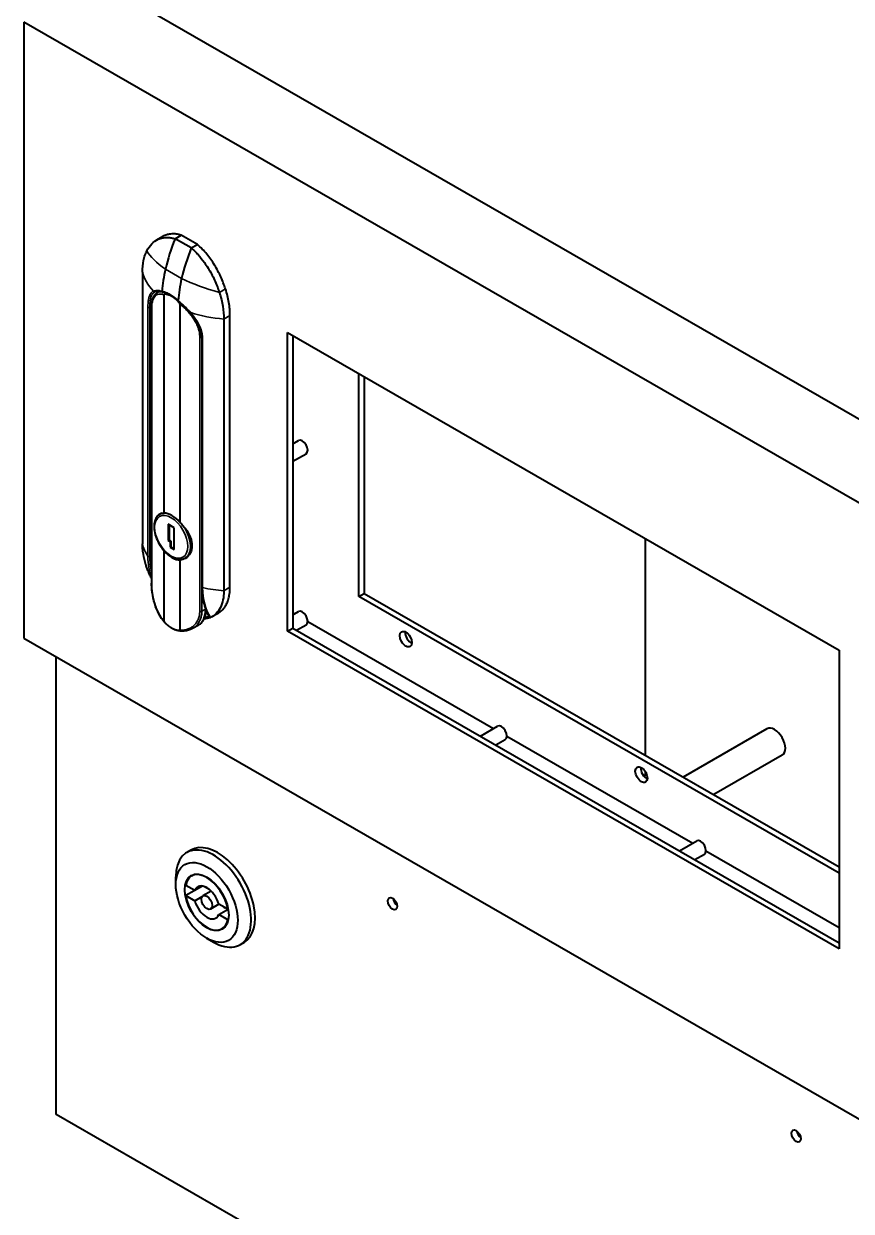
# Model space of a CAD drawing. Header units: millimetres. Extents: x 0 to 2523, y 0 to 1782.
# Drawn here: x 2283.3 to 2348.5, y 1479.6 to 1573.2 of the extents above; entities that cross this region are included whole.
import ezdxf

# ---------------------------------------------------------------- set-up
doc = ezdxf.new("R2010")
doc.units = ezdxf.units.MM
doc.header["$LTSCALE"] = 3
doc.layers.add('가시적인 것(ISO)', color=3, linetype='Continuous', lineweight=40)
doc.layers.add('가시적인 좁은 것(ISO)', color=3, linetype='Continuous', lineweight=35)

msp = doc.modelspace()

# ---------------------------------------------------------------- linework, layer by layer
at = {"layer": '가시적인 것(ISO)'}
for p, q in [((2363.655, 1533.6096), (2288.9845, 1576.6095)), ((2357.9274, 1530.3114), (2283.2569, 1573.3112)), ((2283.2569, 1573.3112), (2283.2569, 1524.7489)), ((2294.2075, 1556.3987), (2293.7262, 1556.1215)), ((2295.1853, 1556.2368), (2295.6667, 1556.514)), ((2296.4581, 1555.5039), (2295.1853, 1556.2368)), ((2296.9395, 1555.7811), (2295.6667, 1556.514)), ((2296.4581, 1555.5039), (2296.9395, 1555.7811)), ((2292.6106, 1553.6025), (2292.6106, 1532.1777)), ((2293.7575, 1552.1533), (2293.7575, 1552.1533)), ((2293.9648, 1552.0799), (2293.7788, 1551.9728)), ((2294.2901, 1551.8228), (2294.2901, 1534.6058)), ((2293.3289, 1550.7356), (2293.3289, 1529.0665)), ((2295.5726, 1551.0842), (2295.5726, 1533.8672)), ((2296.3849, 1550.275), (2296.3849, 1550.275)), ((2299.0328, 1549.9041), (2299.0328, 1528.4793)), ((2299.5142, 1528.7565), (2299.5142, 1550.1813)), ((2297.1103, 1548.7797), (2297.1102, 1548.7796)), ((2304.0459, 1525.2858), (2304.0459, 1548.8312)), ((2304.0459, 1548.8312), (2347.5329, 1523.7887)), ((2304.4701, 1548.5869), (2304.4701, 1525.5302)), ((2297.301, 1548.3953), (2297.301, 1528.775)), ((2309.6674, 1528.0302), (2309.6674, 1545.594)), ((2310.0916, 1545.3497), (2310.0916, 1528.2745)), ((2304.4701, 1540.0719), (2304.9132, 1540.327)), ((2304.4701, 1538.6872), (2305.512, 1539.2871)), ((2294.1344, 1534.5995), (2293.9906, 1534.5167)), ((2294.6468, 1533.7196), (2294.6468, 1532.4443)), ((2295.1135, 1533.4509), (2294.6468, 1533.7196)), ((2294.7104, 1533.683), (2294.7104, 1532.4809)), ((2295.1135, 1531.734), (2295.1135, 1533.4509)), ((2332.2594, 1515.5089), (2332.2594, 1532.5841)), ((2294.2901, 1531.6454), (2294.29, 1526.1153)), ((2294.6468, 1532.4443), (2294.7104, 1532.4809)), ((2294.6468, 1532.4443), (2294.7953, 1532.3587)), ((2294.7104, 1532.4809), (2294.8589, 1532.3954)), ((2294.7953, 1532.3587), (2294.8589, 1532.3954)), ((2294.7953, 1532.3587), (2294.7953, 1531.9173)), ((2294.7953, 1531.9173), (2294.8589, 1531.9539)), ((2294.7953, 1531.9173), (2295.1135, 1531.734)), ((2294.8589, 1532.3954), (2294.8589, 1531.9539)), ((2294.8589, 1531.9539), (2295.1135, 1531.8073)), ((2295.5726, 1530.9068), (2295.5726, 1525.3767)), ((2296.1908, 1531.1794), (2295.9818, 1531.0591)), ((2309.6674, 1528.0302), (2310.0916, 1528.2745)), ((2347.5329, 1506.2248), (2309.6674, 1528.0302)), ((2310.0916, 1528.2745), (2347.5329, 1506.7135)), ((2298.5704, 1526.7004), (2298.0891, 1526.4232)), ((2304.4701, 1526.5824), (2304.9132, 1526.8375)), ((2304.4701, 1526.7309), (2304.5991, 1526.6566)), ((2305.6367, 1526.0591), (2320.2969, 1517.6169)), ((2296.9944, 1525.751), (2296.5485, 1525.4942)), ((2304.0459, 1525.2858), (2304.4701, 1525.5302)), ((2347.5329, 1500.2433), (2304.0459, 1525.2858)), ((2304.4701, 1525.5302), (2347.5329, 1500.7319)), ((2304.7589, 1525.3639), (2305.512, 1525.7976)), ((2283.2569, 1524.7489), (2357.9274, 1481.7491)), ((2285.8025, 1487.2017), (2285.8025, 1523.283)), ((2347.5329, 1523.7887), (2347.5329, 1500.2433)), ((2319.2543, 1517.0165), (2320.611, 1517.7978)), ((2341.8429, 1517.5943), (2335.2405, 1513.7922)), ((2320.4566, 1516.3242), (2321.2098, 1516.7579)), ((2321.3345, 1517.0194), (2335.9946, 1508.5772)), ((2343.0406, 1515.5145), (2337.6452, 1512.4074)), ((2332.1274, 1513.8803), (2332.2594, 1513.9564)), ((2332.2594, 1513.9564), (2332.2594, 1514.2052)), ((2332.3974, 1513.8769), (2332.2594, 1513.9564)), ((2334.9521, 1507.9768), (2336.3087, 1508.758)), ((2296.4345, 1508.0383), (2296.1163, 1507.855)), ((2336.1544, 1507.2844), (2336.9076, 1507.7181)), ((2337.0322, 1507.9797), (2347.5329, 1501.9327)), ((2295.2424, 1505.3148), (2295.2424, 1505.9256)), ((2296.7182, 1506.1245), (2296.4842, 1505.9898)), ((2296.0236, 1505.2819), (2296.741, 1504.8688)), ((2297.3355, 1505.2035), (2296.0236, 1504.448)), ((2296.741, 1504.8688), (2297.3249, 1505.205)), ((2298.03, 1504.8028), (2297.3825, 1504.4299)), ((2297.5039, 1505.1592), (2297.8599, 1504.9542)), ((2296.0236, 1504.448), (2296.741, 1504.0349)), ((2296.741, 1504.0349), (2297.3125, 1504.3639)), ((2298.6451, 1503.7723), (2297.9813, 1503.39)), ((2299.3402, 1503.372), (2298.6228, 1503.7851)), ((2298.6228, 1502.9512), (2299.3681, 1503.3804)), ((2299.3402, 1502.5381), (2298.6228, 1502.9512)), ((2299.3669, 1503.3873), (2299.3402, 1503.372)), ((2299.1135, 1501.9649), (2298.8796, 1501.8302)), ((2299.3809, 1502.5615), (2299.3402, 1502.5381)), ((2297.6725, 1501.0949), (2298.2008, 1500.7883)), ((2300.6264, 1500.759), (2300.3082, 1500.5757)), ((2370.6553, 1438.3383), (2285.8025, 1487.2017))]:
    msp.add_line(p, q, dxfattribs=at)
for centre, major_axis, ratio, start_param, end_param in [((2301.7682, 1555.4473), (-5.4222, -9.4158), 0.5780931, 4.9541074, 5.1961528), ((2303.041, 1554.7144), (-5.4222, -9.4158), 0.5780931, 4.9541074, 5.1961528), ((2300.4714, 1555.1639), (-4.4643, -7.7525), 0.5780931, 5.1961528, 5.4201522), ((2301.7442, 1554.4309), (-4.4643, -7.7525), 0.5780931, 5.1961528, 5.4201521), ((2297.3066, 1550.8021), (-1.3848, 2.4048), 0.5780931, 2.2649541, 2.2649905), ((2305.2126, 1539.8071), (-0.2994, 0.52), 0.5780931, 3.1415927, 6.2831853), ((2294.9313, 1532.7563), (-1.0105, 1.7548), 0.5780931, 5.0353615, 5.9640802), ((2294.9313, 1532.7563), (1.0105, -1.7548), 0.5780931, 5.0353615, 5.9640802), ((2297.391, 1528.7753), (-0.09, -0.0004), 0.5787986, 6.2806336, 6.2831853), ((2305.2126, 1526.3176), (-0.2994, 0.52), 0.5780931, 3.1415927, 6.2831853), ((2313.8039, 1524.9104), (0.3368, -0.5849), 0.5780931, 3.8197093, 5.6050687), ((2320.9104, 1517.2778), (-0.2994, 0.52), 0.5780931, 3.1415927, 6.2831853), ((2342.4418, 1516.5544), (-0.5988, 1.0399), 0.5780931, 3.1415927, 6.2831853), ((2332.3655, 1514.2215), (0.3368, -0.5849), 0.5780931, 3.8197093, 5.6050687), ((2298.5304, 1504.3986), (2.0959, -3.6397), 0.5780931, 0, 3.1415927), ((2336.6081, 1508.2381), (-0.2994, 0.52), 0.5780931, 3.1415927, 6.2831853), ((2298.2122, 1504.2154), (2.0959, -3.6397), 0.5780931, 5.4958534, 10.2121098), ((2297.6819, 1503.91), (-1.1977, 2.0798), 0.5780931, 4.1430572, 6.8563845), ((2297.6819, 1503.91), (-0.7111, 1.2349), 0.5780931, 4.2949368, 6.7045049), ((2297.6819, 1503.91), (1.1977, -2.0798), 0.5780931, 4.1430572, 6.8563845), ((2297.6819, 1503.91), (0.7111, -1.2349), 0.5780931, 4.2949368, 6.7045049), ((2299.0396, 1504.6918), (0.7111, -1.2349), 0.5780931, 5.3221343, 5.6773074), ((2312.7433, 1504.0606), (0.262, -0.455), 0.5780931, 4.0799089, 5.3448691), ((2344.5631, 1485.7367), (0.262, -0.455), 0.5780931, 4.0799089, 5.3448691)]:
    msp.add_ellipse(centre, major_axis=major_axis, ratio=ratio, start_param=start_param, end_param=end_param, dxfattribs=at)
for centre, major_axis in [((2313.3797, 1524.6661), (0.3368, -0.5849)), ((2331.9412, 1513.9772), (0.3368, -0.5849)), ((2297.6819, 1503.91), (-1.7217, 2.9897)), ((2297.6819, 1503.91), (-1.2201, 2.1188)), ((2297.6819, 1503.91), (-0.2994, 0.52)), ((2312.319, 1503.8162), (0.262, -0.455)), ((2344.1388, 1485.4924), (0.262, -0.455))]:
    msp.add_ellipse(centre, major_axis=major_axis, ratio=0.5780931, dxfattribs=at)
for points, knots in [([(2292.9657, 1555.2866), (2293.0725, 1555.491), (2293.1998, 1555.6727), (2293.4966, 1555.9778), (2293.6656, 1556.1007), (2293.9488, 1556.2314), (2294.0481, 1556.266), (2294.3074, 1556.328), (2294.4726, 1556.3432), (2294.7326, 1556.3302), (2294.821, 1556.32), (2295.0011, 1556.2875), (2295.0927, 1556.2652), (2295.1853, 1556.2368)], [-1.4373876, -1.4373876, -1.4373876, -1.4373876, -1.077998, -1.077998, -0.718291, -0.718291, -0.538642, -0.538642, -0.2691978, -0.2691978, -0.1345178, -0.1345178, -0.000001, -0.000001, -0.000001, -0.000001]), ([(2295.6667, 1556.514), (2295.5338, 1556.5547), (2295.2773, 1556.61), (2294.9191, 1556.6214), (2294.595, 1556.5691), (2294.3638, 1556.4831), (2294.2402, 1556.4175), (2294.2075, 1556.3987)], [0, 0, 0, 0, 0.13452685, 0.26387613, 0.38935226, 0.51260479, 0.55802711, 0.55802711, 0.55802711, 0.55802711]), ([(2292.6106, 1553.6025), (2292.6106, 1553.9269), (2292.6401, 1554.2347), (2292.7289, 1554.6597), (2292.7659, 1554.7952), (2292.8547, 1555.052), (2292.9065, 1555.1734), (2292.9657, 1555.2866)], [-0.79418282, -0.79418282, -0.79418282, -0.79418282, -0.39706048, -0.39706048, -0.1985164, -0.1985164, -0.000001, -0.000001, -0.000001, -0.000001]), ([(2296.4581, 1555.5039), (2296.5507, 1555.4255), (2296.6423, 1555.3424), (2296.8224, 1555.1675), (2296.9108, 1555.0759), (2297.1708, 1554.7893), (2297.336, 1554.5839), (2297.5953, 1554.2233), (2297.6946, 1554.0744), (2297.9778, 1553.6175), (2298.1468, 1553.2999), (2298.4436, 1552.653), (2298.5709, 1552.3247), (2298.6777, 1551.9972)], [-1.4345196, -1.4345196, -1.4345196, -1.4345196, -1.3002693, -1.3002693, -1.1658564, -1.1658564, -0.8969451, -0.8969451, -0.7176518, -0.7176518, -0.3586651, -0.3586651, -0.000001, -0.000001, -0.000001, -0.000001]), ([(2299.1591, 1552.2744), (2299.107, 1552.4342), (2298.9929, 1552.7543), (2298.7921, 1553.2317), (2298.5614, 1553.7019), (2298.3007, 1554.1607), (2298.0095, 1554.6041), (2297.686, 1555.0286), (2297.3284, 1555.429), (2297.0722, 1555.6688), (2296.9395, 1555.7811)], [0, 0, 0, 0, 0.122059, 0.2440296, 0.3661056, 0.4882651, 0.6113307, 0.7364757, 0.865538, 1, 1, 1, 1]), ([(2299.5142, 1550.1813), (2299.5142, 1550.3458), (2299.4991, 1550.6822), (2299.4315, 1551.2048), (2299.3203, 1551.737), (2299.2174, 1552.0958), (2299.1591, 1552.2744)], [0, 0, 0, 0, 0.2533919, 0.5045957, 0.753541, 1, 1, 1, 1]), ([(2293.3289, 1550.7356), (2293.3289, 1550.9695), (2293.3488, 1551.1818), (2293.4333, 1551.5449), (2293.5, 1551.7006), (2293.6499, 1551.8814), (2293.7107, 1551.9336), (2293.7788, 1551.9728)], [0, 0, 0, 0, 0.2826255, 0.2826255, 0.57096149, 0.57096149, 0.72160324, 0.72160324, 0.72160324, 0.72160324]), ([(2294.2068, 1552.0268), (2294.0306, 1552.0803), (2293.8754, 1552.0978), (2293.6952, 1552.0759), (2293.6435, 1552.0613), (2293.5989, 1552.0406)], [0, 0, 0, 0, 0.2987056, 0.2987056, 0.44441301, 0.44441301, 0.44441301, 0.44441301]), ([(2294.0158, 1552.0724), (2293.9997, 1552.0669), (2293.9839, 1552.0607), (2293.9678, 1552.0535), (2293.9673, 1552.0532), (2293.9667, 1552.053)], [-0.017241882, -0.017241882, -0.017241882, -0.017241882, 0, 0, 0.000647112, 0.000647112, 0.000647112, 0.000647112]), ([(2294.1638, 1552.0846), (2294.1663, 1552.0696), (2294.1722, 1552.055), (2294.1808, 1552.0446), (2294.1892, 1552.0344), (2294.1998, 1552.0279), (2294.2116, 1552.0256)], [0.00007179, 0.00007179, 0.00007179, 0.00007179, 0.33333333, 0.33333333, 0.33333333, 0.66042788, 0.66042788, 0.66042788, 0.66042788]), ([(2295.4371, 1551.317), (2295.4351, 1551.3186), (2295.4336, 1551.3208), (2295.4327, 1551.3236), (2295.4307, 1551.3303), (2295.4321, 1551.3407), (2295.4366, 1551.3517)], [0.5234939, 0.5234939, 0.5234939, 0.5234939, 0.66666667, 0.66666667, 0.66666667, 0.99987886, 0.99987886, 0.99987886, 0.99987886]), ([(2296.3942, 1550.3924), (2296.1824, 1550.6367), (2295.9488, 1550.8738), (2295.6211, 1551.1657), (2295.5291, 1551.2434), (2295.4371, 1551.317)], [0, 0, 0, 0, 0.32455494, 0.32455494, 0.44934378, 0.44934378, 0.44934378, 0.44934378]), ([(2298.6777, 1551.9972), (2298.7369, 1551.816), (2298.7887, 1551.6349), (2298.8775, 1551.2758), (2298.9145, 1551.0976), (2299.0033, 1550.5704), (2299.0328, 1550.2286), (2299.0328, 1549.9041)], [-0.79365146, -0.79365146, -0.79365146, -0.79365146, -0.59526888, -0.59526888, -0.39685764, -0.39685764, -0.000001, -0.000001, -0.000001, -0.000001]), ([(2297.301, 1548.3953), (2297.301, 1548.6265), (2297.2568, 1548.8713), (2297.0915, 1549.3533), (2296.9689, 1549.5961), (2296.6953, 1550.0223), (2296.5506, 1550.2121), (2296.3942, 1550.3924)], [0, 0, 0, 0, 0.28741428, 0.28741428, 0.57464831, 0.57464831, 0.8143084, 0.8143084, 0.8143084, 0.8143084]), ([(2293.9906, 1534.5167), (2293.8834, 1534.455), (2293.7919, 1534.367), (2293.6451, 1534.1463), (2293.5925, 1534.0112), (2293.5296, 1533.701), (2293.5234, 1533.5232), (2293.5605, 1533.1483), (2293.6047, 1532.9508), (2293.7378, 1532.5586), (2293.8264, 1532.3639), (2294.0388, 1531.9954), (2294.1625, 1531.8217), (2294.4338, 1531.5113), (2294.5814, 1531.3748), (2294.8884, 1531.1531), (2295.0479, 1531.068), (2295.3629, 1530.963), (2295.519, 1530.9421), (2295.779, 1530.9702), (2295.8863, 1531.0041), (2295.9818, 1531.0591)], [2.3542608, 2.3542608, 2.3542608, 2.3542608, 2.6341338, 2.6341338, 2.9347287, 2.9347287, 3.2623857, 3.2623857, 3.5951268, 3.5951268, 3.9258861, 3.9258861, 4.2556663, 4.2556663, 4.5864294, 4.5864294, 4.9191665, 4.9191665, 5.2466416, 5.2466416, 5.4958534, 5.4958534, 5.4958534, 5.4958534]), ([(2293.7975, 1534.359), (2293.8465, 1534.4412), (2293.9073, 1534.503), (2294.0607, 1534.5922), (2294.1667, 1534.615), (2294.2901, 1534.6058)], [0.33894025, 0.33894025, 0.33894025, 0.33894025, 0.5112141, 0.5112141, 0.72151837, 0.72151837, 0.72151837, 0.72151837]), ([(2295.5726, 1533.8672), (2295.7295, 1533.7151), (2295.8773, 1533.5461), (2296.1522, 1533.1715), (2296.2882, 1532.9376), (2296.4715, 1532.467), (2296.5182, 1532.2299), (2296.5182, 1531.812), (2296.4715, 1531.6048), (2296.2882, 1531.2602), (2296.1522, 1531.1231), (2295.8773, 1530.9638), (2295.7295, 1530.9169), (2295.5726, 1530.9068)], [1.3231563, 1.3231563, 1.3231563, 1.3231563, 1.5334605, 1.5334605, 1.7890676, 1.7890676, 2.0446746, 2.0446746, 2.3002817, 2.3002817, 2.5558887, 2.5558887, 2.766193, 2.766193, 2.766193, 2.766193]), ([(2292.8946, 1530.5156), (2292.8932, 1530.5201), (2292.8918, 1530.5246), (2292.7999, 1530.8146), (2292.7307, 1531.0981), (2292.6602, 1531.5134), (2292.6423, 1531.6499), (2292.6179, 1531.918), (2292.6114, 1532.0495), (2292.6106, 1532.1777)], [-0.63068901, -0.63068901, -0.63068901, -0.63068901, -0.62576145, -0.62576145, -0.3126285, -0.3126285, -0.1562493, -0.1562493, -0.000001, -0.000001, -0.000001, -0.000001]), ([(2293.3289, 1529.4457), (2293.2987, 1529.5062), (2293.2697, 1529.5665), (2293.1944, 1529.7282), (2293.1502, 1529.829), (2293.0677, 1530.0288), (2293.0293, 1530.1277), (2292.958, 1530.3234), (2292.9251, 1530.4201), (2292.8946, 1530.5156)], [1.14979198, 1.14979198, 1.14979198, 1.14979198, 1.16936796, 1.16936796, 1.20251455, 1.20251455, 1.23566115, 1.23566115, 1.26880775, 1.26880775, 1.26880775, 1.26880775]), ([(2294.5127, 1525.8373), (2294.3256, 1526.0141), (2294.1564, 1526.2308), (2293.8685, 1526.709), (2293.7464, 1526.9766), (2293.5481, 1527.5365), (2293.4711, 1527.8368), (2293.3674, 1528.409), (2293.338, 1528.6886), (2293.3295, 1528.9835), (2293.3289, 1529.0254), (2293.3289, 1529.0665)], [0, 0, 0, 0, 0.2898076, 0.2898076, 0.5816527, 0.5816527, 0.8845661, 0.8845661, 1.1797636, 1.1797636, 1.2294737, 1.2294737, 1.2294737, 1.2294737]), ([(2297.301, 1528.7749), (2297.3018, 1528.5818), (2297.3113, 1528.3936), (2297.3476, 1528.0288), (2297.3744, 1527.8521), (2297.4451, 1527.5123), (2297.489, 1527.3491), (2297.5936, 1527.0378), (2297.6543, 1526.8897), (2297.792, 1526.6105), (2297.8691, 1526.4792), (2297.9539, 1526.3572)], [0.00509329, 0.00509329, 0.00509329, 0.00509329, 0.10830819, 0.10830819, 0.2115231, 0.2115231, 0.314738, 0.314738, 0.4179529, 0.4179529, 0.52116781, 0.52116781, 0.52116781, 0.52116781]), ([(2299.0328, 1528.4793), (2299.032, 1528.352), (2299.0255, 1528.228), (2299.0011, 1527.988), (2298.9832, 1527.8721), (2298.9127, 1527.5379), (2298.8434, 1527.3342), (2298.6625, 1526.9713), (2298.5514, 1526.8133), (2298.2915, 1526.5489), (2298.1433, 1526.4433), (2297.9794, 1526.3659)], [-1.2507899, -1.2507899, -1.2507899, -1.2507899, -1.0946869, -1.0946869, -0.9384539, -0.9384539, -0.625614, -0.625614, -0.3128247, -0.3128247, -0.0000009, -0.0000009, -0.0000009, -0.0000009]), ([(2298.5704, 1526.7004), (2298.6196, 1526.7287), (2298.7554, 1526.8174), (2298.9559, 1526.9993), (2299.1541, 1527.2651), (2299.3113, 1527.5777), (2299.4258, 1527.933), (2299.4963, 1528.3263), (2299.5133, 1528.6103), (2299.5142, 1528.7565)], [0.42857124, 0.42857124, 0.42857124, 0.42857124, 0.47615982, 0.56428185, 0.65167954, 0.73872097, 0.8258694, 0.91296247, 1, 1, 1, 1]), ([(2296.9944, 1525.751), (2297.0831, 1525.8021), (2297.1647, 1525.8653), (2297.3094, 1526.0115), (2297.3726, 1526.0944), (2297.4795, 1526.2748), (2297.5233, 1526.3722), (2297.5925, 1526.578), (2297.6179, 1526.6863), (2297.6403, 1526.8361), (2297.6449, 1526.8739), (2297.6486, 1526.912)], [5.49585344, 5.49585344, 5.49585344, 5.49585344, 5.65331981, 5.65331981, 5.81078618, 5.81078618, 5.96825256, 5.96825256, 6.12571893, 6.12571893, 6.17787012, 6.17787012, 6.17787012, 6.17787012]), ([(2297.9539, 1526.3572), (2297.9544, 1526.3566), (2297.956, 1526.3566), (2297.9634, 1526.3587), (2297.9704, 1526.3616), (2297.9794, 1526.3659)], [0.042254862, 0.042254862, 0.042254862, 0.042254862, 0.053895909, 0.053895909, 0.071218311, 0.071218311, 0.071218311, 0.071218311]), ([(2296.5485, 1525.4942), (2296.3568, 1525.3838), (2296.1383, 1525.3147), (2295.6973, 1525.277), (2295.4696, 1525.305), (2295.199, 1525.3971), (2295.1465, 1525.4178), (2295.0946, 1525.4411)], [0.0000073, 0.0000073, 0.0000073, 0.0000073, 0.29538401, 0.29538401, 0.58144724, 0.58144724, 0.65096267, 0.65096267, 0.65096267, 0.65096267])]:
    msp.add_open_spline(points, degree=3, knots=knots, dxfattribs=at)
for points in [[(2293.599, 1552.0406), (2293.5883, 1552.0356), (2293.5778, 1552.0302), (2293.5677, 1552.0243)], [(2293.5677, 1552.0243), (2293.5677, 1552.0243), (2293.5677, 1552.0243), (2293.5677, 1552.0243)], [(2293.7789, 1551.9728), (2293.7789, 1551.9728), (2293.7789, 1551.9728), (2293.7789, 1551.9728)], [(2294.827, 1551.7867), (2294.6207, 1551.9055), (2294.4101, 1551.9865), (2294.2116, 1552.0256)], [(2295.5726, 1551.0842), (2295.5726, 1551.0881), (2295.5703, 1551.0969), (2295.564, 1551.1109), (2295.5564, 1551.1247), (2295.5474, 1551.139), (2295.5373, 1551.1539), (2295.5259, 1551.1696), (2295.5131, 1551.1864), (2295.4989, 1551.2042), (2295.4831, 1551.2231), (2295.466, 1551.2428), (2295.4476, 1551.2632), (2295.4275, 1551.2849), (2295.4057, 1551.3075), (2295.3822, 1551.3311), (2295.3569, 1551.3557), (2295.3298, 1551.381), (2295.3009, 1551.4072), (2295.2702, 1551.434), (2295.2377, 1551.4614), (2295.2033, 1551.4892), (2295.1671, 1551.5174), (2295.1291, 1551.5458), (2295.0894, 1551.5741), (2295.0478, 1551.6025), (2295.0048, 1551.6304), (2294.9607, 1551.6575), (2294.916, 1551.6835), (2294.871, 1551.7082), (2294.826, 1551.7312), (2294.7816, 1551.7524), (2294.7381, 1551.7717), (2294.6958, 1551.7889), (2294.6551, 1551.804), (2294.6164, 1551.817), (2294.58, 1551.8279), (2294.5463, 1551.8368), (2294.5154, 1551.8439), (2294.487, 1551.8493), (2294.4612, 1551.8533), (2294.4377, 1551.8561), (2294.4164, 1551.8578), (2294.3972, 1551.8586), (2294.3796, 1551.8586), (2294.3635, 1551.8579), (2294.3491, 1551.8564), (2294.3363, 1551.8543), (2294.325, 1551.8517), (2294.315, 1551.8485), (2294.3062, 1551.8445), (2294.2986, 1551.8395), (2294.2924, 1551.8329), (2294.2901, 1551.8267), (2294.2901, 1551.8228)], [(2295.4362, 1551.3177), (2295.2416, 1551.5071), (2295.0341, 1551.6674), (2294.827, 1551.7867)], [(2294.2901, 1531.6454), (2294.2525, 1531.6976), (2294.2165, 1531.7518), (2294.1823, 1531.8074)], [(2295.5726, 1525.3767), (2295.5726, 1525.3727), (2295.5703, 1525.3666), (2295.5641, 1525.3599), (2295.5566, 1525.355), (2295.5478, 1525.351), (2295.5377, 1525.3477), (2295.5261, 1525.345), (2295.513, 1525.3429), (2295.4982, 1525.3415), (2295.4818, 1525.3408), (2295.4638, 1525.3408), (2295.4437, 1525.3418), (2295.4217, 1525.3437), (2295.398, 1525.3466), (2295.3725, 1525.3507), (2295.3454, 1525.356), (2295.3167, 1525.3626), (2295.2867, 1525.3705), (2295.2553, 1525.3797), (2295.2227, 1525.3902), (2295.1891, 1525.4022), (2295.1544, 1525.4155), (2295.119, 1525.4302), (2295.0829, 1525.4463), (2295.0462, 1525.4636), (2295.0092, 1525.4822), (2294.972, 1525.5019), (2294.9348, 1525.5228), (2294.8975, 1525.5446), (2294.8602, 1525.5676), (2294.823, 1525.5916), (2294.7861, 1525.6165), (2294.7496, 1525.6421), (2294.7138, 1525.6683), (2294.6787, 1525.695), (2294.6446, 1525.7221), (2294.6115, 1525.7493), (2294.5796, 1525.7766), (2294.549, 1525.8037), (2294.5199, 1525.8304), (2294.4923, 1525.8567), (2294.4664, 1525.8823), (2294.4422, 1525.9071), (2294.4199, 1525.9308), (2294.3996, 1525.9533), (2294.3812, 1525.9743), (2294.3647, 1525.9941), (2294.3498, 1526.0127), (2294.3366, 1526.03), (2294.325, 1526.0461), (2294.3149, 1526.061), (2294.3061, 1526.0752), (2294.2985, 1526.0887), (2294.2924, 1526.1025), (2294.29, 1526.1114), (2294.29, 1526.1153)], [(2297.0256, 1526.2781), (2297.0256, 1526.2781), (2297.0256, 1526.2781), (2297.0256, 1526.2781)], [(2297.9465, 1526.3679), (2297.7972, 1526.3128), (2297.6371, 1526.2786), (2297.4704, 1526.2654)]]:
    msp.add_open_spline(points, degree=3, dxfattribs=at)
at = {"layer": '가시적인 좁은 것(ISO)'}
for p, q in [((2295.7004, 1553.1098), (2294.4276, 1553.8427)), ((2298.6777, 1551.9972), (2299.1591, 1552.2744)), ((2293.9667, 1552.053), (2294.0038, 1552.0744)), ((2293.0432, 1531.2117), (2293.0432, 1550.832)), ((2293.3321, 1550.8954), (2293.1908, 1550.814)), ((2293.1908, 1531.1937), (2293.1908, 1550.814)), ((2293.3423, 1550.6998), (2293.3423, 1529.0307)), ((2299.0328, 1549.9041), (2299.5142, 1550.1813)), ((2297.129, 1526.8503), (2297.1294, 1548.5191)), ((2297.2972, 1526.8676), (2297.2972, 1548.5141)), ((2297.3466, 1548.5652), (2297.3466, 1548.5652)), ((2297.3586, 1548.3469), (2297.3586, 1528.7266)), ((2299.0328, 1528.4793), (2299.5142, 1528.7565)), ((2297.2972, 1526.8676), (2297.5718, 1527.0258)), ((2297.5718, 1527.1061), (2297.5718, 1527.0258))]:
    msp.add_line(p, q, dxfattribs=at)
for centre, major_axis, ratio, start_param, end_param in [((2300.1127, 1554.5799), (-7.3329, 1.6984), 0.3795197, 0.3294544, 0.7760115), ((2300.0663, 1554.1976), (-7.527, 0), 0.5758617, 0.1377319, 0.5059214), ((2300.1127, 1554.5799), (-7.3329, 1.6984), 0.3795197, 1.0157242, 1.4622813), ((2293.5609, 1552.1221), (0.038, -0.0816), 0.9169857, 4.5954233, 6.2831155), ((2295.1559, 1549.5636), (-1.3848, 2.4048), 0.5780931, 6.1110222, 6.1508194), ((2294.8719, 1551.8647), (-0.0449, -0.078), 0.5780289, 5.4048296, 6.283202), ((2293.1271, 1550.8507), (-0.09, 0), 0.5758617, 0.3679759, 2.3561945), ((2293.4789, 1550.7356), (-0.15, 0), 0.5758617, 6.2831835, 6.7106324), ((2296.4622, 1550.4514), (-0.068, -0.059), 0.0878617, 6.2831837, 7.0839777), ((2300.0663, 1554.1976), (-7.527, 0), 0.5758617, 1.0648749, 1.4330644), ((2297.391, 1548.3953), (-0.09, 0), 0.5758617, 0, 1.2028204), ((2294.9862, 1532.7879), (-0.9956, 1.7288), 0.5780931, 6.0240327, 6.2831853), ((2294.9862, 1532.7879), (0.9956, -1.7288), 0.5780931, 0, 1.6666589), ((2300.0662, 1532.7881), (-7.527, -0.0207), 0.5774617, 0.1361468, 0.3663913), ((2297.8987, 1534.0364), (3.4268, 5.9507), 0.5780931, 2.3593541, 2.699046), ((2293.1271, 1531.2303), (-0.09, 0), 0.5758617, 0.3679759, 2.3562005), ((2297.9881, 1533.9849), (3.3857, 5.8794), 0.5780931, 2.3594158, 2.594824), ((2293.4789, 1529.0665), (-0.15, 0), 0.5758617, 0, 0.4274471), ((2297.391, 1528.7753), (-0.09, -0.0004), 0.5787986, 0, 1.2002707), ((2302.2142, 1531.5513), (-3.4268, -5.9507), 0.5780931, 5.5009467, 6.0071089), ((2300.0662, 1532.7881), (-7.527, -0.0181), 0.5776915, 1.2014368, 1.4316813), ((2295.6096, 1528.1558), (1.3848, -2.4048), 0.5780931, 0, 0.7873319), ((2297.3597, 1527.1479), (-0.3, 0), 0.5758617, 2.3561945, 2.4776701)]:
    msp.add_ellipse(centre, major_axis=major_axis, ratio=ratio, start_param=start_param, end_param=end_param, dxfattribs=at)
msp.add_ellipse((2294.8801, 1532.7268), major_axis=(0.9207, -1.5988), ratio=0.5780931, dxfattribs=at)
for points, knots in [([(2293.0432, 1550.832), (2293.0432, 1550.9026), (2293.0446, 1550.9699), (2293.0475, 1551.0342), (2293.0503, 1551.0985), (2293.0545, 1551.1597), (2293.0601, 1551.2182), (2293.0657, 1551.2768), (2293.0727, 1551.3327), (2293.0807, 1551.3846), (2293.0888, 1551.4364), (2293.098, 1551.4842), (2293.1085, 1551.5304), (2293.1191, 1551.5766), (2293.1312, 1551.6211), (2293.1456, 1551.6652), (2293.16, 1551.7093), (2293.1768, 1551.753), (2293.1966, 1551.795), (2293.2164, 1551.8369), (2293.2392, 1551.8772), (2293.2658, 1551.9148), (2293.2925, 1551.9523), (2293.323, 1551.9872), (2293.3587, 1552.0181), (2293.3943, 1552.049), (2293.435, 1552.0758), (2293.4822, 1552.097)], [0, 0, 0, 0, 0.1111111, 0.1111111, 0.1111111, 0.2222222, 0.2222222, 0.2222222, 0.3333333, 0.3333333, 0.3333333, 0.4444444, 0.4444444, 0.4444444, 0.5555556, 0.5555556, 0.5555556, 0.6666667, 0.6666667, 0.6666667, 0.7777778, 0.7777778, 0.7777778, 0.8888889, 0.8888889, 0.8888889, 1, 1, 1, 1]), ([(2293.1908, 1550.814), (2293.1908, 1550.8823), (2293.1921, 1550.9478), (2293.1948, 1551.0102), (2293.1975, 1551.0726), (2293.2014, 1551.1319), (2293.2066, 1551.1888), (2293.2118, 1551.2456), (2293.2184, 1551.2999), (2293.2259, 1551.3502), (2293.2335, 1551.4005), (2293.2421, 1551.4469), (2293.252, 1551.4918), (2293.2619, 1551.5366), (2293.2732, 1551.5799), (2293.2867, 1551.6227), (2293.3003, 1551.6656), (2293.3161, 1551.7081), (2293.3347, 1551.7488), (2293.3533, 1551.7896), (2293.3748, 1551.8288), (2293.3999, 1551.8654), (2293.425, 1551.902), (2293.4538, 1551.9359), (2293.4874, 1551.9661), (2293.5115, 1551.9877), (2293.5381, 1552.0073), (2293.5677, 1552.0243)], [0, 0, 0, 0, 0.11111111, 0.11111111, 0.11111111, 0.22222222, 0.22222222, 0.22222222, 0.33333333, 0.33333333, 0.33333333, 0.44444444, 0.44444444, 0.44444444, 0.55555556, 0.55555556, 0.55555556, 0.66666667, 0.66666667, 0.66666667, 0.77777778, 0.77777778, 0.77777778, 0.88888889, 0.88888889, 0.88888889, 0.96846114, 0.96846114, 0.96846114, 0.96846114]), ([(2294.2901, 1551.8228), (2294.1967, 1551.8479), (2294.1115, 1551.8617), (2294.0323, 1551.864), (2293.953, 1551.8664), (2293.8798, 1551.8573), (2293.8153, 1551.8371), (2293.7508, 1551.8169), (2293.6948, 1551.7855), (2293.6472, 1551.7463), (2293.5996, 1551.707), (2293.5602, 1551.6599), (2293.5274, 1551.6083), (2293.4947, 1551.5567), (2293.4684, 1551.5006), (2293.4468, 1551.4421), (2293.4251, 1551.3836), (2293.4082, 1551.3227), (2293.3946, 1551.2609), (2293.381, 1551.1991), (2293.3709, 1551.1364), (2293.3632, 1551.0737), (2293.3556, 1551.011), (2293.3504, 1550.9483), (2293.3471, 1550.8859), (2293.3438, 1550.8234), (2293.3423, 1550.7612), (2293.3423, 1550.6998)], [0, 0, 0, 0, 0.1111111, 0.1111111, 0.1111111, 0.2222222, 0.2222222, 0.2222222, 0.3333333, 0.3333333, 0.3333333, 0.4444444, 0.4444444, 0.4444444, 0.5555556, 0.5555556, 0.5555556, 0.6666667, 0.6666667, 0.6666667, 0.7777778, 0.7777778, 0.7777778, 0.8888889, 0.8888889, 0.8888889, 1, 1, 1, 1]), ([(2293.4822, 1552.097), (2293.5386, 1552.1231), (2293.6017, 1552.1397), (2293.67, 1552.1478), (2293.6814, 1552.1491), (2293.6929, 1552.1503), (2293.7047, 1552.1511), (2293.763, 1552.1554), (2293.8252, 1552.1538), (2293.8933, 1552.1452), (2293.9202, 1552.1418), (2293.948, 1552.1374), (2293.9768, 1552.1318), (2294.0353, 1552.1206), (2294.0977, 1552.1049), (2294.1638, 1552.0847)], [0, 0, 0, 0, 0.33333333, 0.33333333, 0.33333333, 0.38903885, 0.38903885, 0.38903885, 0.66666667, 0.66666667, 0.66666667, 0.77640056, 0.77640056, 0.77640056, 0.99997268, 0.99997268, 0.99997268, 0.99997268]), ([(2294.1235, 1552.0498), (2294.0612, 1552.0518), (2294.0024, 1552.0473), (2293.9481, 1552.0361), (2293.8857, 1552.0233), (2293.8291, 1552.0017), (2293.7789, 1551.9728)], [0.594629778, 0.594629778, 0.594629778, 0.594629778, 0.631578947, 0.631578947, 0.631578947, 0.673996241, 0.673996241, 0.673996241, 0.673996241]), ([(2294.1638, 1552.0847), (2294.2406, 1552.0699), (2294.3211, 1552.0483), (2294.4059, 1552.0191), (2294.426, 1552.0122), (2294.4465, 1552.0048), (2294.4671, 1551.997), (2294.5746, 1551.9564), (2294.6886, 1551.9039), (2294.8086, 1551.8349)], [0, 0, 0, 0, 0.4038634, 0.4038634, 0.4038634, 0.5, 0.5, 0.5, 1, 1, 1, 1]), ([(2294.8086, 1551.8349), (2294.9095, 1551.7767), (2295.0121, 1551.7082), (2295.1169, 1551.6284), (2295.1255, 1551.6218), (2295.1341, 1551.6152), (2295.1428, 1551.6084), (2295.2392, 1551.5335), (2295.3374, 1551.4488), (2295.4366, 1551.3517)], [0.00000001, 0.00000001, 0.00000001, 0.00000001, 0.5, 0.5, 0.5, 0.54110047, 0.54110047, 0.54110047, 0.9999982, 0.9999982, 0.9999982, 0.9999982]), ([(2295.4366, 1551.3517), (2295.5022, 1551.2993), (2295.5687, 1551.2446), (2295.6359, 1551.1871), (2295.6748, 1551.1538), (2295.7139, 1551.1196), (2295.7532, 1551.0844), (2295.8408, 1551.0058), (2295.9294, 1550.9222), (2296.0194, 1550.8327), (2296.0396, 1550.8126), (2296.0599, 1550.7922), (2296.0803, 1550.7715), (2296.1914, 1550.6587), (2296.3049, 1550.537), (2296.4186, 1550.4061)], [0, 0, 0, 0, 0.21119499, 0.21119499, 0.21119499, 0.33333333, 0.33333333, 0.33333333, 0.60556696, 0.60556696, 0.60556696, 0.66666667, 0.66666667, 0.66666667, 0.99999999, 0.99999999, 0.99999999, 0.99999999]), ([(2295.5726, 1551.0842), (2295.6749, 1550.9996), (2295.7759, 1550.9121), (2295.8752, 1550.8194), (2295.9744, 1550.7267), (2296.0719, 1550.6289), (2296.1656, 1550.5275), (2296.2593, 1550.4262), (2296.3493, 1550.3214), (2296.4338, 1550.2138), (2296.5182, 1550.1062), (2296.5972, 1549.9957), (2296.6693, 1549.8835), (2296.7413, 1549.7713), (2296.8064, 1549.6574), (2296.8634, 1549.5426), (2296.9205, 1549.4279), (2296.9697, 1549.3125), (2297.0092, 1549.1972), (2297.0488, 1549.0819), (2297.0789, 1548.9667), (2297.0988, 1548.8536), (2297.1186, 1548.7404), (2297.1283, 1548.6293), (2297.1294, 1548.5191)], [0, 0, 0, 0, 0.125, 0.125, 0.125, 0.25, 0.25, 0.25, 0.375, 0.375, 0.375, 0.5, 0.5, 0.5, 0.625, 0.625, 0.625, 0.75, 0.75, 0.75, 0.875, 0.875, 0.875, 1, 1, 1, 1]), ([(2296.4186, 1550.4061), (2296.5442, 1550.2624), (2296.656, 1550.1208), (2296.7552, 1549.9805), (2296.8543, 1549.8403), (2296.9409, 1549.7014), (2297.0141, 1549.5669), (2297.0873, 1549.4324), (2297.1471, 1549.3024), (2297.1967, 1549.1721), (2297.2463, 1549.0419), (2297.2856, 1548.9115), (2297.3137, 1548.7746), (2297.3418, 1548.6376), (2297.3586, 1548.494), (2297.3586, 1548.3469)], [0, 0, 0, 0, 0.2, 0.2, 0.2, 0.4, 0.4, 0.4, 0.6, 0.6, 0.6, 0.8, 0.8, 0.8, 1, 1, 1, 1]), ([(2297.1294, 1548.5191), (2297.1479, 1548.5143), (2297.1675, 1548.5117), (2297.1876, 1548.5115), (2297.2077, 1548.5112), (2297.2281, 1548.5133), (2297.2469, 1548.5177), (2297.265, 1548.5218), (2297.2817, 1548.5281), (2297.2957, 1548.5359)], [0.00000003, 0.00000003, 0.00000003, 0.00000003, 0.33333333, 0.33333333, 0.33333333, 0.66666667, 0.66666667, 0.66666667, 0.98854431, 0.98854431, 0.98854431, 0.98854431]), ([(2293.3423, 1529.0307), (2293.3424, 1528.9071), (2293.3481, 1528.7773), (2293.36, 1528.6404), (2293.3719, 1528.5035), (2293.3899, 1528.3594), (2293.4146, 1528.2112), (2293.4393, 1528.063), (2293.4707, 1527.9107), (2293.509, 1527.758), (2293.5473, 1527.6054), (2293.5926, 1527.4524), (2293.6445, 1527.3032), (2293.6964, 1527.1539), (2293.755, 1527.0083), (2293.8203, 1526.8686), (2293.8855, 1526.7289), (2293.9573, 1526.595), (2294.0355, 1526.4691), (2294.1137, 1526.3432), (2294.1981, 1526.2252), (2294.29, 1526.1153)], [0, 0, 0, 0, 0.14285714, 0.14285714, 0.14285714, 0.28571429, 0.28571429, 0.28571429, 0.42857143, 0.42857143, 0.42857143, 0.57142857, 0.57142857, 0.57142857, 0.71428571, 0.71428571, 0.71428571, 0.85714286, 0.85714286, 0.85714286, 0.99999823, 0.99999823, 0.99999823, 0.99999823]), ([(2296.5485, 1525.4942), (2296.5801, 1525.5124), (2296.611, 1525.5318), (2296.641, 1525.5523), (2296.6612, 1525.566), (2296.681, 1525.5803), (2296.7004, 1525.5951), (2296.7802, 1525.6558), (2296.8534, 1525.7246), (2296.9188, 1525.8001), (2296.936, 1525.8199), (2296.9526, 1525.8401), (2296.9686, 1525.8608), (2297.0288, 1525.9381), (2297.0812, 1526.0216), (2297.1255, 1526.1101), (2297.1382, 1526.1354), (2297.1502, 1526.1611), (2297.1615, 1526.1873), (2297.2002, 1526.2768), (2297.231, 1526.3709), (2297.2534, 1526.469), (2297.2604, 1526.4995), (2297.2665, 1526.5304), (2297.2719, 1526.5617), (2297.2887, 1526.6604), (2297.2972, 1526.7628), (2297.2972, 1526.8676)], [0.74760206, 0.74760206, 0.74760206, 0.74760206, 0.76470588, 0.76470588, 0.76470588, 0.7762063, 0.7762063, 0.7762063, 0.82352941, 0.82352941, 0.82352941, 0.8359272, 0.8359272, 0.8359272, 0.88235294, 0.88235294, 0.88235294, 0.89564483, 0.89564483, 0.89564483, 0.94117647, 0.94117647, 0.94117647, 0.95532075, 0.95532075, 0.95532075, 0.99999892, 0.99999892, 0.99999892, 0.99999892]), ([(2297.129, 1526.8503), (2297.1474, 1526.8454), (2297.1675, 1526.8427), (2297.1877, 1526.8424), (2297.2079, 1526.8421), (2297.2282, 1526.8442), (2297.2469, 1526.8485), (2297.2657, 1526.8528), (2297.2829, 1526.8594), (2297.2972, 1526.8676)], [0, 0, 0, 0, 0.3333333, 0.3333333, 0.3333333, 0.6666667, 0.6666667, 0.6666667, 1, 1, 1, 1]), ([(2297.5206, 1526.375), (2297.5999, 1526.3892), (2297.679, 1526.4093), (2297.7576, 1526.4365), (2297.796, 1526.4497), (2297.8342, 1526.4646), (2297.8722, 1526.4814)], [0.75315263, 0.75315263, 0.75315263, 0.75315263, 0.90867102, 0.90867102, 0.90867102, 0.98457792, 0.98457792, 0.98457792, 0.98457792])]:
    msp.add_open_spline(points, degree=3, knots=knots, dxfattribs=at)
for points in [[(2294.1794, 1552.0463), (2294.1794, 1552.0463), (2294.1794, 1552.0463), (2294.1794, 1552.0463)], [(2294.672, 1551.9079), (2294.672, 1551.9079), (2294.6719, 1551.9079), (2294.6719, 1551.9079)], [(2297.213, 1549.1283), (2297.213, 1549.1283), (2297.213, 1549.1284), (2297.213, 1549.1285)], [(2295.5726, 1525.3767), (2295.6747, 1525.3681), (2295.8755, 1525.3702), (2296.1646, 1525.436), (2296.4317, 1525.5579), (2296.6678, 1525.7334), (2296.8645, 1525.9568), (2297.014, 1526.2213), (2297.1081, 1526.5209), (2297.1297, 1526.7372), (2297.129, 1526.8503)], [(2297.0527, 1526.3539), (2297.0527, 1526.3539), (2297.0527, 1526.3539), (2297.0527, 1526.3539)]]:
    msp.add_open_spline(points, degree=3, dxfattribs=at)

doc.saveas('drawing.dxf')
